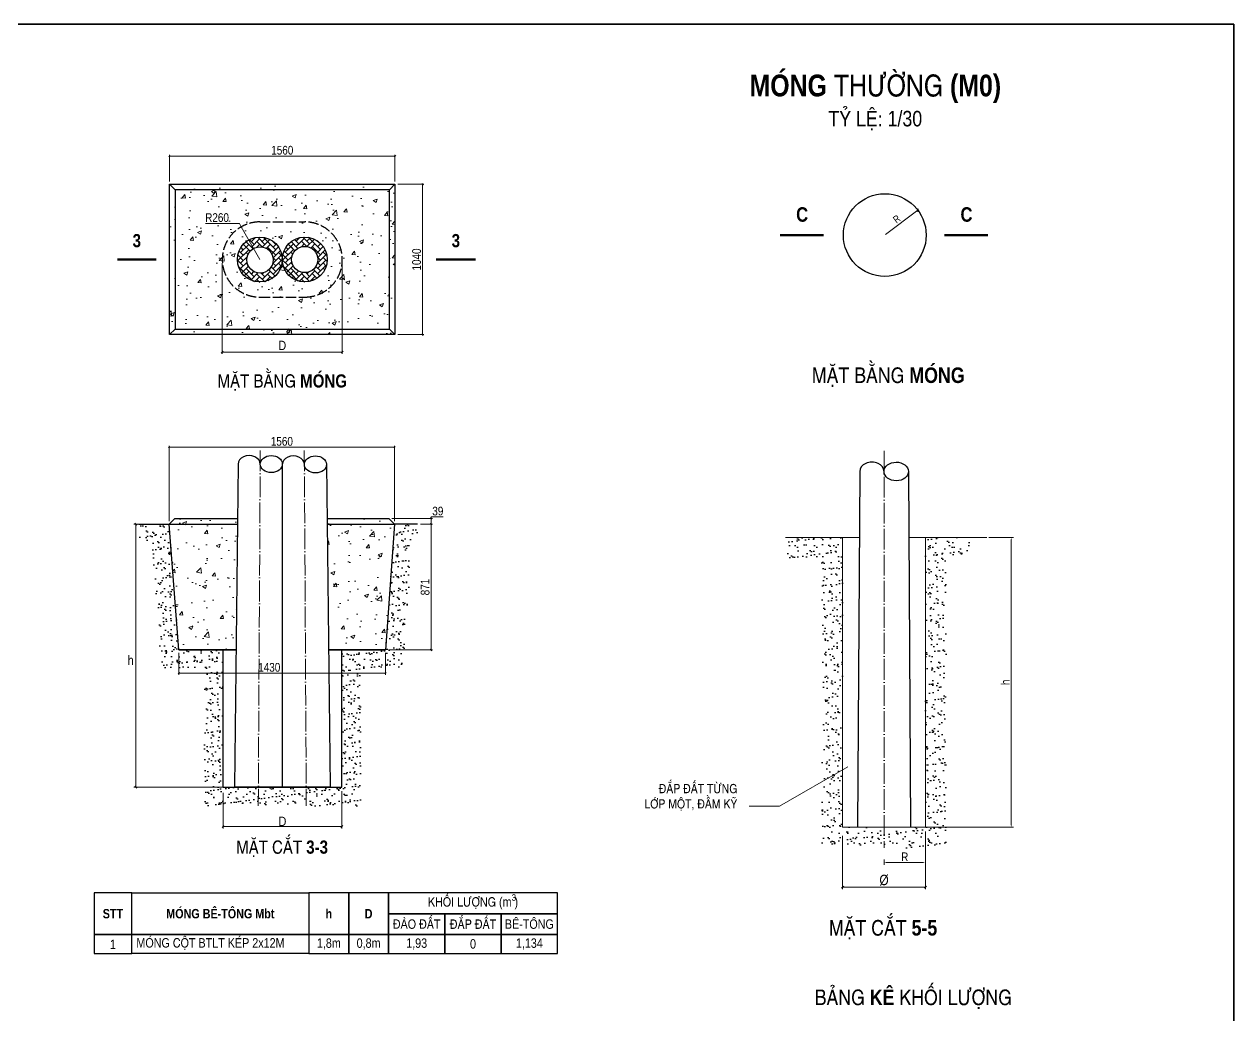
# Model space of a CAD drawing. Header units: millimetres. Extents: x -23083795 to 376618, y 113268 to 3804440.
# Drawn here: x 301778 to 310150, y 121807 to 128660 of the extents above; entities that cross this region are included whole.
import ezdxf

# ---------------------------------------------------------------- set-up
doc = ezdxf.new("R2010")
doc.units = ezdxf.units.MM
doc.header["$LTSCALE"] = 6
doc.linetypes.add('ACAD_ISO02W100', pattern=[15, 12, -3])
doc.linetypes.add('ACAD_ISO04W100', pattern=[30, 24, -3, 0, -3])
for name, color, linetype, lineweight in [('Duongchitiet', 3, 'Continuous', 25), ('Duongcoban', 4, 'Continuous', 30), ('Duongkhuat1', 3, 'ACAD_ISO02W100', 25), ('Duongkichthuoc', 1, 'Continuous', 0), ('DuongMatcat', 2, 'Continuous', 50), ('Duongtruc', 1, 'ACAD_ISO04W100', 0), ('Netcoban', 4, 'Continuous', 25), ('netlonkhungten', 32, 'Continuous', 35), ('Netvua', 3, 'Continuous', 20)]:
    doc.layers.add(name, color=color, linetype=linetype, lineweight=lineweight)
doc.styles.get("Standard").update_dxf_attribs({"font": 'VHELVCN_1.TTF', "height": 60})
doc.dimstyles.new('ISO-15', dxfattribs={"dimtxt": 2.5, "dimasz": 15, "dimexe": 15, "dimexo": 15, "dimgap": 10, "dimtad": 1, "dimtoh": 1, "dimdec": 0, "dimlfac": 0.5, "dimrnd": 1, "dimtxsty": 'Standard', "dimcen": 25, "dimclrd": 7, "dimclre": 7, "dimadec": 0, "dimazin": 0, "dimtfac": 1, "dimtdec": 0, "dimtmove": 0, "dimatfit": 3, "dimfxl": 1, "dimlwd": 0, "dimlwe": 0, "dimarcsym": 0})
doc.dimstyles.new('ISO-20', dxfattribs={"dimtxt": 35, "dimasz": 10, "dimexe": 10, "dimexo": 20, "dimgap": 10, "dimtad": 1, "dimtoh": 1, "dimdec": 0, "dimrnd": 1, "dimtxsty": 'Standard', "dimblk": 'OBLIQUE', "dimcen": 2.5, "dimclrd": 7, "dimclre": 7, "dimclrt": 7, "dimadec": 0, "dimazin": 0, "dimtfac": 1, "dimtdec": 0, "dimtmove": 0, "dimatfit": 3, "dimfxl": 1, "dimlwd": 0, "dimlwe": 0, "dimarcsym": 0})
pattern_1 = [(50, (289444.92, 128633.2), (279.7315, -24.4733), [29.25, -321.75]), (355, (289444.92, 128633.2), (-54.113, 293.355), [23.4, -257.4]), (100.4514, (289468.23, 128631.16), (225.6187, 268.8814), [24.8587, -273.4454]), (46.1842, (289444.92, 128711.2), (416.224, -64.5524), [43.875, -482.625]), (96.6356, (289479.6, 128705.8), (364.518, 379.906), [37.288, -410.168]), (351.1842, (289444.9, 128711.2), (364.518, 379.906), [35.1, -386.1]), (21, (289483.92, 128691.7), (232.7938, -157.0214), [29.25, -321.75]), (326, (289483.92, 128691.7), (94.893, 282.8085), [23.4, -257.4]), (71.4514, (289503.32, 128678.61), (327.687, 125.787), [24.8587, -273.4454]), (37.5, (289444.92, 128633.2), (4.74234, 129.8286), [0, -254.28, 0, -261.3, 0, -258.375]), (7.5, (289444.92, 128633.2), (102.5971, 153.8206), [0, -148.98, 0, -248.43, 0, -98.475]), (327.5, (289357.95, 128633.2), (208.19075, -8.7964), [0, -97.5, 0, -304.2, 0, -403.65]), (317.5, (289318.95, 128633.2), (227.4426, 39.041), [0, -126.75, 0, -202.02, 0, -286.65])]

# ---------------------------------------------------------------- blocks, each defined once
blk = doc.blocks.new('_Oblique')
at = {"color": 0, "lineweight": -2}
blk.add_line((-0.5, -0.5), (0.5, 0.5), dxfattribs=at)
blk = doc.blocks.new('*D292')
at = {"layer": 'Defpoints', "color": 0, "transparency": 16777216}
for p in [(308440.4, 125109), (308609.7, 125109), (308015.7, 123104.4)]:
    blk.add_point(p, dxfattribs=at)
at = {"layer": 'Netcoban', "color": 7, "lineweight": 0, "transparency": 16777216}
for p, q in [((308455.4, 125109), (308624.7, 125109)), ((308609.7, 123119.4), (308609.7, 125094)), ((308030.7, 123104.4), (308624.7, 123104.4))]:
    blk.add_line(p, q, dxfattribs=at)
at = {"layer": 'Netcoban', "color": 7, "transparency": 16777216}
for points in [[(308607.2, 125094), (308612.2, 125094), (308609.7, 125109)], [(308607.2, 123119.4), (308612.2, 123119.4), (308609.7, 123104.4)]]:
    blk.add_solid(points, dxfattribs=at)
at = {"layer": 'Netcoban', "color": 0, "transparency": 16777216, "insert": (308569.7, 124106.7), "char_height": 60, "attachment_point": 5, "rotation": 90}
blk.add_mtext('h', dxfattribs=at)
blk = doc.blocks.new('*D293')
at = {"layer": 'Defpoints', "color": 0, "transparency": 16777216}
for p in [(307729.3, 122896.4), (308015.7, 122896.4), (308015.7, 122859.8)]:
    blk.add_point(p, dxfattribs=at)
at = {"layer": 'Netcoban', "color": 7, "lineweight": 0, "transparency": 16777216}
for p, q in [((307729.3, 122881.4), (307729.3, 122844.8)), ((307744.3, 122859.8), (308000.7, 122859.8)), ((308015.7, 122881.4), (308015.7, 122844.8))]:
    blk.add_line(p, q, dxfattribs=at)
at = {"layer": 'Netcoban', "color": 7, "transparency": 16777216}
for points in [[(307744.3, 122862.3), (307744.3, 122857.3), (307729.3, 122859.8)], [(308000.7, 122862.3), (308000.7, 122857.3), (308015.7, 122859.8)]]:
    blk.add_solid(points, dxfattribs=at)
at = {"layer": 'Netcoban', "color": 0, "transparency": 16777216, "insert": (307872.5, 122899.8), "char_height": 60, "attachment_point": 5}
blk.add_mtext('R', dxfattribs=at)
blk = doc.blocks.new('*D178')
at = {"color": 7, "lineweight": 0, "transparency": 16777216}
for p, q in [((304364.6, 127552.1), (304544.9, 127552.1)), ((304534.9, 127552.1), (304534.9, 126512.1)), ((304364.6, 126512.1), (304544.9, 126512.1))]:
    blk.add_line(p, q, dxfattribs=at)
at = {"layer": 'Defpoints', "color": 0, "transparency": 16777216}
for p in [(304344.6, 127552.1), (304344.6, 126512.1), (304534.9, 126512.1)]:
    blk.add_point(p, dxfattribs=at)
at = {"color": 7, "lineweight": 0, "transparency": 16777216, "xscale": 10, "yscale": 10, "zscale": 10}
for p, rotation in [((304534.9, 127552.1), 90), ((304534.9, 126512.1), 270)]:
    blk.add_blockref('_Oblique', p, dxfattribs=dict(at, rotation=rotation))
at = {"color": 7, "transparency": 16777216, "insert": (304494.2, 127032.1), "char_height": 60, "attachment_point": 5, "rotation": 90}
blk.add_mtext('1040', dxfattribs=at)
blk = doc.blocks.new('*D179')
at = {"color": 7, "lineweight": 0, "transparency": 16777216}
for p, q in [((302784.6, 127572.1), (302784.6, 127757)), ((304344.6, 127572.1), (304344.6, 127757)), ((302784.6, 127747), (304344.6, 127747))]:
    blk.add_line(p, q, dxfattribs=at)
at = {"layer": 'Defpoints', "color": 0, "transparency": 16777216}
for p in [(304344.6, 127747), (302784.6, 127552.1), (304344.6, 127552.1)]:
    blk.add_point(p, dxfattribs=at)
at = {"color": 7, "lineweight": 0, "transparency": 16777216, "xscale": 10, "yscale": 10, "zscale": 10, "rotation": 180}
blk.add_blockref('_Oblique', (302784.6, 127747), dxfattribs=at)
at = {"color": 7, "lineweight": 0, "transparency": 16777216, "xscale": 10, "yscale": 10, "zscale": 10}
blk.add_blockref('_Oblique', (304344.6, 127747), dxfattribs=at)
at = {"color": 7, "transparency": 16777216, "insert": (303564.6, 127787.6), "char_height": 60, "attachment_point": 5}
blk.add_mtext('1560', dxfattribs=at)
blk = doc.blocks.new('*D180')
at = {"layer": 'Defpoints', "color": 0, "transparency": 16777216}
for p in [(303281.1, 127258.3), (303409.2, 127032.1)]:
    blk.add_point(p, dxfattribs=at)
at = {"layer": 'Duongchitiet', "color": 7, "lineweight": 0, "transparency": 16777216}
for p, q in [((303032.8, 127280.9), (303268.2, 127280.9)), ((303268.2, 127280.9), (303281.1, 127258.3)), ((303409.2, 127032.1), (303281.1, 127258.3))]:
    blk.add_line(p, q, dxfattribs=at)
at = {"layer": 'Duongchitiet', "color": 7, "lineweight": 0, "transparency": 16777216, "xscale": 10, "yscale": 10, "zscale": 10, "rotation": 299.5278409177533}
blk.add_blockref('_Oblique', (303281.1, 127258.3), dxfattribs=at)
at = {"layer": 'Duongchitiet', "color": 7, "transparency": 16777216, "insert": (303113.1, 127321.6), "char_height": 60, "attachment_point": 5}
blk.add_mtext('R260', dxfattribs=at)
blk = doc.blocks.new('*D181')
at = {"color": 7, "lineweight": 0, "transparency": 16777216}
for p, q in [((304534.3, 125201.4), (304604, 125201.4)), ((304594, 125201.4), (304594, 124330.8)), ((304299.6, 124330.8), (304604, 124330.8))]:
    blk.add_line(p, q, dxfattribs=at)
at = {"layer": 'Defpoints', "color": 0, "transparency": 16777216}
for p in [(304514.3, 125201.4), (304279.6, 124330.8), (304594, 124330.8)]:
    blk.add_point(p, dxfattribs=at)
at = {"color": 7, "lineweight": 0, "transparency": 16777216, "xscale": 10, "yscale": 10, "zscale": 10}
for p, rotation in [((304594, 125201.4), 90), ((304594, 124330.8), 270)]:
    blk.add_blockref('_Oblique', p, dxfattribs=dict(at, rotation=rotation))
at = {"color": 7, "transparency": 16777216, "insert": (304553.4, 124766.1), "char_height": 60, "attachment_point": 5, "rotation": 90}
blk.add_mtext('871', dxfattribs=at)
blk = doc.blocks.new('*D182')
at = {"color": 7, "lineweight": 0, "transparency": 16777216}
for p, q in [((302849.6, 124310.8), (302849.6, 124159.7)), ((304279.6, 124310.8), (304279.6, 124159.7)), ((302849.6, 124169.7), (304279.6, 124169.7))]:
    blk.add_line(p, q, dxfattribs=at)
at = {"layer": 'Defpoints', "color": 0, "transparency": 16777216}
for p in [(302849.6, 124330.8), (304279.6, 124330.8), (304279.6, 124169.7)]:
    blk.add_point(p, dxfattribs=at)
at = {"color": 7, "lineweight": 0, "transparency": 16777216, "xscale": 10, "yscale": 10, "zscale": 10, "rotation": 180}
blk.add_blockref('_Oblique', (302849.6, 124169.7), dxfattribs=at)
at = {"color": 7, "lineweight": 0, "transparency": 16777216, "xscale": 10, "yscale": 10, "zscale": 10}
blk.add_blockref('_Oblique', (304279.6, 124169.7), dxfattribs=at)
at = {"color": 7, "transparency": 16777216, "insert": (303474.4, 124210.3), "char_height": 60, "attachment_point": 5}
blk.add_mtext('1430', dxfattribs=at)
blk = doc.blocks.new('*D183')
at = {"color": 7, "lineweight": 0, "transparency": 16777216}
for p, q in [((304594, 125240.8), (304594, 125250.8)), ((304594, 125250.8), (304678.3, 125250.8)), ((304322.7, 125240.8), (304604, 125240.8)), ((304521.6, 125201.8), (304604, 125201.8)), ((304594, 125201.8), (304594, 125240.8))]:
    blk.add_line(p, q, dxfattribs=at)
at = {"layer": 'Defpoints', "color": 0, "transparency": 16777216}
for p in [(304302.7, 125240.8), (304501.6, 125201.8), (304594, 125240.8)]:
    blk.add_point(p, dxfattribs=at)
at = {"color": 7, "lineweight": 0, "transparency": 16777216, "xscale": 10, "yscale": 10, "zscale": 10}
for p, rotation in [((304594, 125240.8), 90), ((304594, 125201.8), 270)]:
    blk.add_blockref('_Oblique', p, dxfattribs=dict(at, rotation=rotation))
at = {"color": 7, "transparency": 16777216, "insert": (304641.1, 125291.4), "char_height": 60, "attachment_point": 5}
blk.add_mtext('39', dxfattribs=at)
blk = doc.blocks.new('*D184')
at = {"color": 7, "lineweight": 0, "transparency": 16777216}
for p, q in [((302781.7, 125221.8), (302781.7, 125743)), ((302781.7, 125733), (304341.7, 125733)), ((304341.7, 125221.8), (304341.7, 125743))]:
    blk.add_line(p, q, dxfattribs=at)
at = {"layer": 'Defpoints', "color": 0, "transparency": 16777216}
for p in [(304341.7, 125733), (302781.7, 125201.8), (304341.7, 125201.8)]:
    blk.add_point(p, dxfattribs=at)
at = {"color": 7, "lineweight": 0, "transparency": 16777216, "xscale": 10, "yscale": 10, "zscale": 10, "rotation": 180}
blk.add_blockref('_Oblique', (302781.7, 125733), dxfattribs=at)
at = {"color": 7, "lineweight": 0, "transparency": 16777216, "xscale": 10, "yscale": 10, "zscale": 10}
blk.add_blockref('_Oblique', (304341.7, 125733), dxfattribs=at)
at = {"color": 7, "transparency": 16777216, "insert": (303561.7, 125773.6), "char_height": 60, "attachment_point": 5}
blk.add_mtext('1560', dxfattribs=at)

msp = doc.modelspace()

# ---------------------------------------------------------------- hatches: boundary and pattern name
h = msp.add_hatch()
h.set_pattern_fill('AR-SAND', color=256, scale=39, style=0)
h.set_pattern_definition([(37.5, (289444.92, 128633.2), (-2.45674, 75.14613), [0, -59.28, 0, -66.3, 0, -63.375]), (7.5, (289444.92, 128633.2), (69.0213, 110.0637), [0, -31.98, 0, -53.43, 0, -20.475]), (327.5, (289396.95, 128633.2), (121.45153, 0.2207), [0, -19.5, 0, -70.2, 0, -91.65]), (317.5, (289396.95, 128633.2), (117.23894, 34.22935), [0, -9.75, 0, -46.02, 0, -52.65])])
h.paths.add_polyline_path([(302571.76472, 125071.78478), (302571.76472, 125201.78478), (302781.69512, 125201.78478), (302849.63888, 124330.78478), (303154.50619, 124330.78478), (303154.50619, 123381.06303), (303977.40379, 123381.06303), (303977.40379, 124330.78478), (304279.63888, 124330.78478), (304341.69512, 125201.78478), (304501.55591, 125201.78478), (304501.55591, 125071.78478), (304462.76253, 125071.78478), (304400.70628, 124200.78478), (304107.40379, 124200.78478), (304107.40379, 123251.06303), (303024.50619, 123251.06303), (303024.50619, 124200.78478), (302729.38481, 124200.78478), (302661.44105, 125071.78478)])
h = msp.add_hatch()
h.set_pattern_fill('AR-SAND', color=256, scale=42.955605, style=0)
h.set_pattern_definition([(37.5, (284761.78, 127702.266), (-2.70592, 82.76788), [0, -65.29252, 0, -73.02453, 0, -69.80286]), (7.5, (284761.78, 127702.27), (76.02183, 121.227), [0, -35.2236, 0, -58.84918, 0, -22.5517]), (327.5, (284708.945, 127702.266), (133.76985, 0.24309), [0, -21.4778, 0, -77.32009, 0, -100.94567]), (317.5, (284708.95, 127702.27), (129.13, 37.7011), [0, -10.7389, 0, -50.68761, 0, -57.99007])])
h.paths.add_polyline_path([(307046.86637, 125108.97205), (307442.97644, 125108.97205), (307442.97644, 123104.37715), (308015.71784, 123104.37715), (308015.71784, 125108.97205), (308317.77471, 125108.97205), (308317.77471, 124965.7867), (308158.90319, 124965.7867), (308158.90319, 122961.1918), (307299.79109, 122961.1918), (307299.79109, 124965.7867), (307046.86637, 124965.7867)])
at = {"layer": 'Duongkichthuoc'}
h = msp.add_hatch(dxfattribs=at)
h.set_pattern_fill('AR-CONC', color=256, scale=39, style=0)
h.set_pattern_definition(pattern_1)
edge = h.paths.add_edge_path()
edge.add_arc((303409.19044, 127032.06733), 155.45833, 270, 450)
edge.add_line((303409.19044, 127187.52566), (303409.19044, 127552.06733))
edge.add_line((303409.19044, 127552.06733), (303564.64877, 127552.06733))
edge.add_line((303564.64877, 127552.06733), (303564.64877, 126512.06733))
edge.add_line((303564.64877, 126512.06733), (303409.19044, 126512.06733))
edge.add_line((303409.19044, 126512.06733), (303409.19044, 126876.609))
edge = h.paths.add_edge_path()
edge.add_line((303409.19044, 126876.609), (303409.19044, 126512.06733))
edge.add_line((303409.19044, 126512.06733), (302784.64877, 126512.06733))
edge.add_line((302784.64877, 126512.06733), (302784.64877, 127552.06733))
edge.add_line((302784.64877, 127552.06733), (303409.19044, 127552.06733))
edge.add_line((303409.19044, 127552.06733), (303409.19044, 127187.52566))
edge.add_arc((303409.19044, 127032.06733), 155.45833, 450, 630)
h = msp.add_hatch(dxfattribs=at)
h.set_pattern_fill('AR-CONC', color=256, scale=39, style=0)
h.set_pattern_definition(pattern_1)
edge = h.paths.add_edge_path()
edge.add_arc((303720.1071, 127032.06733), 155.45833, 90, 270, ccw=False)
edge.add_line((303720.1071, 127187.52566), (303720.1071, 127552.06733))
edge.add_line((303720.1071, 127552.06733), (303564.64877, 127552.06733))
edge.add_line((303564.64877, 127552.06733), (303564.64877, 126512.06733))
edge.add_line((303564.64877, 126512.06733), (303720.1071, 126512.06733))
edge.add_line((303720.1071, 126512.06733), (303720.1071, 126876.609))
edge = h.paths.add_edge_path()
edge.add_line((303720.1071, 126876.609), (303720.1071, 126512.06733))
edge.add_line((303720.1071, 126512.06733), (304344.64877, 126512.06733))
edge.add_line((304344.64877, 126512.06733), (304344.64877, 127552.06733))
edge.add_line((304344.64877, 127552.06733), (303720.1071, 127552.06733))
edge.add_line((303720.1071, 127552.06733), (303720.1071, 127187.52566))
edge.add_arc((303720.1071, 127032.06733), 155.45833, -90, 90, ccw=False)
h = msp.add_hatch(dxfattribs=at)
h.set_pattern_fill('AR-CONC', color=256, scale=39, style=0)
h.set_pattern_definition(pattern_1)
h.paths.add_polyline_path([(303254.15796, 125240.78478), (302820.69512, 125240.78478), (302781.69512, 125201.78478), (302849.63888, 124330.78478), (303243.81229, 124330.78478)])
h = msp.add_hatch(dxfattribs=at)
h.set_pattern_fill('AR-CONC', color=256, scale=39, style=0)
h.set_pattern_definition(pattern_1)
h.paths.add_polyline_path([(303875.11659, 125240.78384), (304308.57944, 125240.78251), (304347.57932, 125201.78239), (304279.6329, 124330.7826), (303885.45949, 124330.78381)])

# ---------------------------------------------------------------- linework, layer by layer
for p, q in [((303369.61998, 127136.79506), (303338.79971, 127167.61532)), ((303350.94106, 127155.474), (303376.98229, 127181.51523)), ((303350.94106, 127118.11614), (303406.97786, 127174.15294)), ((303369.61998, 127174.15292), (303365.32373, 127178.44917)), ((303444.33571, 127136.79506), (303396.5574, 127184.57337)), ((303425.65679, 127155.474), (303450.31917, 127180.13639)), ((303425.65679, 127118.11614), (303477.69503, 127170.15438)), ((303519.05139, 127099.43714), (303435.18046, 127183.30807)), ((303444.33571, 127174.15292), (303435.18058, 127183.30805)), ((303678.92667, 127139.63745), (303648.10641, 127170.45772)), ((303660.24775, 127158.3164), (303686.28898, 127184.35763)), ((303660.24775, 127120.95853), (303716.28455, 127176.99533)), ((303678.92667, 127176.99532), (303674.63043, 127181.29156)), ((303753.6424, 127139.63745), (303705.86409, 127187.41577)), ((303734.96348, 127158.3164), (303759.62587, 127182.97878)), ((303734.96348, 127120.95853), (303787.00173, 127172.99678)), ((303828.35808, 127102.27954), (303744.48715, 127186.15047)), ((303753.6424, 127176.99532), (303744.48727, 127186.15045)), ((303254.96153, 127022.13661), (303332.26213, 127099.43721)), ((303294.90425, 127062.07933), (303267.08356, 127089.90002)), ((303276.22533, 127080.75827), (303332.26213, 127136.79507)), ((303276.22533, 127043.40041), (303332.26213, 127099.43721)), ((303294.90425, 127099.43719), (303280.04069, 127114.30075)), ((303342.42543, 127089.27377), (303296.40727, 127135.29194)), ((303342.42548, 127089.27382), (303313.58318, 127118.11613)), ((303362.6283, 127106.42887), (303315.96694, 127153.09023)), ((303387.32855, 127117.14576), (303406.97786, 127136.79507)), ((303424.60043, 127119.17247), (303388.29891, 127155.47399)), ((303388.87174, 127117.5433), (303388.29891, 127118.11613)), ((303454.14013, 127109.24161), (303481.69359, 127136.79507)), ((303519.05144, 127099.43719), (303463.01464, 127155.47399)), ((303519.05144, 127062.07933), (303463.01464, 127118.11613)), ((303475.48668, 127093.2303), (303481.69359, 127099.43721)), ((303491.29144, 127071.67719), (303538.47642, 127118.86218)), ((303519.05144, 127136.79506), (303495.83508, 127160.01142)), ((303500.37252, 127155.474), (303501.23555, 127156.33703)), ((303500.37252, 127118.11614), (303521.449, 127139.19261)), ((303500.37252, 127080.75827), (303538.47642, 127118.86218)), ((303500.37252, 127043.40041), (303552.16568, 127095.19357)), ((303541.5869, 127114.2596), (303537.73037, 127118.11613)), ((303564.26823, 127024.97901), (303641.56882, 127102.2796)), ((303604.21094, 127064.92172), (303576.39025, 127092.74241)), ((303585.53202, 127083.60067), (303641.56882, 127139.63747)), ((303585.53202, 127046.2428), (303641.56882, 127102.2796)), ((303604.21094, 127102.27959), (303589.34738, 127117.14315)), ((303651.73213, 127092.11617), (303605.71396, 127138.13433)), ((303651.73217, 127092.11622), (303622.88987, 127120.95852)), ((303671.93499, 127109.27127), (303625.27363, 127155.93263)), ((303696.63524, 127119.98816), (303716.28455, 127139.63747)), ((303733.90712, 127122.01487), (303697.6056, 127158.31639)), ((303698.17843, 127120.38569), (303697.6056, 127120.95852)), ((303763.44682, 127112.08401), (303791.00028, 127139.63747)), ((303828.35813, 127102.27959), (303772.32134, 127158.31639)), ((303828.35813, 127064.92172), (303772.32134, 127120.95852)), ((303784.79337, 127096.07269), (303791.00028, 127102.2796)), ((303800.59813, 127074.51959), (303847.78312, 127121.70457)), ((303828.35813, 127139.63745), (303805.14177, 127162.85382)), ((303809.67921, 127158.3164), (303810.54224, 127159.17943)), ((303809.67921, 127120.95853), (303830.75569, 127142.03501)), ((303809.67921, 127083.60067), (303847.78312, 127121.70457)), ((303809.67921, 127046.2428), (303861.47237, 127098.03596)), ((303850.89359, 127117.102), (303847.03707, 127120.95852)), ((303294.90425, 126987.3636), (303254.81042, 127027.45742)), ((303254.96153, 127022.13661), (303257.5464, 127024.72147)), ((303294.90425, 127024.72146), (303258.16693, 127061.45878)), ((303276.22533, 127006.04254), (303322.87958, 127052.6968)), ((303276.22533, 126968.68468), (303321.1502, 127013.60955)), ((303327.80245, 127066.53899), (303313.58318, 127080.75826)), ((303320.12145, 127036.86212), (303313.58318, 127043.40039)), ((303327.87435, 126991.75136), (303313.58318, 127006.04253)), ((303519.05144, 126987.3636), (303499.11877, 127007.29626)), ((303500.37252, 127006.04254), (303556.40932, 127062.07934)), ((303500.37252, 126968.68468), (303556.40932, 127024.72147)), ((303519.05144, 127024.72146), (303500.74795, 127043.02496)), ((303564.88353, 127053.60511), (303537.73037, 127080.75826)), ((303566.14885, 127014.98192), (303537.73037, 127043.40039)), ((303560.02464, 126983.74826), (303537.73037, 127006.04253)), ((303604.21094, 126990.20599), (303564.11712, 127030.29982)), ((303564.26823, 127024.97901), (303566.85309, 127027.56387)), ((303604.21094, 127027.56386), (303567.47362, 127064.30118)), ((303585.53202, 127008.88494), (303632.18628, 127055.53919)), ((303585.53202, 126971.52707), (303630.45689, 127016.45195)), ((303637.10914, 127069.38139), (303622.88987, 127083.60066)), ((303629.42815, 127039.70452), (303622.88987, 127046.24279)), ((303637.18104, 126994.59375), (303622.88987, 127008.88492)), ((303828.35813, 126990.20599), (303808.42547, 127010.13866)), ((303809.67921, 127008.88494), (303865.71601, 127064.92174)), ((303809.67921, 126971.52707), (303865.71601, 127027.56387)), ((303828.35813, 127027.56386), (303810.05464, 127045.86735)), ((303874.19022, 127056.4475), (303847.03707, 127083.60066)), ((303875.45554, 127017.82432), (303847.03707, 127046.24279)), ((303869.33134, 126986.59065), (303847.03707, 127008.88492)), ((303294.90425, 126950.00573), (303261.75973, 126983.15024)), ((303364.72557, 126880.1843), (303261.75978, 126983.1501)), ((303283.68831, 126938.78979), (303332.26213, 126987.36361)), ((303300.83273, 126918.57635), (303332.26213, 126950.00574)), ((303369.61998, 126912.64787), (303313.58318, 126968.68466)), ((303364.72572, 126880.18426), (303313.58318, 126931.3268)), ((303350.94106, 126931.32681), (303368.34815, 126948.7339)), ((303350.94106, 126893.96895), (303396.35147, 126939.37936)), ((303443.03426, 126876.59145), (303388.29891, 126931.3268)), ((303444.33571, 126912.64787), (303418.4376, 126938.54598)), ((303425.65679, 126893.96895), (303481.69359, 126950.00574)), ((303425.65679, 126931.32681), (303436.15984, 126941.82986)), ((303495.87623, 126898.46521), (303463.01464, 126931.3268)), ((303516.86741, 126914.83179), (303470.84925, 126960.84996)), ((303516.86747, 126914.83184), (303470.8493, 126960.85001)), ((303519.05144, 126950.00573), (303488.00435, 126981.05283)), ((303500.37252, 126931.32681), (303556.40932, 126987.36361)), ((303549.1908, 126957.22424), (303537.73037, 126968.68466)), ((303604.21094, 126952.84813), (303571.06643, 126985.99264)), ((303674.03227, 126883.0267), (303571.06647, 126985.99249)), ((303592.995, 126941.63219), (303641.56882, 126990.206)), ((303610.13942, 126921.41874), (303641.56882, 126952.84814)), ((303678.92667, 126915.49026), (303622.88987, 126971.52706)), ((303674.03241, 126883.02665), (303622.88987, 126934.16919)), ((303660.24775, 126934.16921), (303677.65485, 126951.5763)), ((303660.24775, 126896.81134), (303705.65816, 126942.22175)), ((303752.34095, 126879.43385), (303697.6056, 126934.16919)), ((303753.6424, 126915.49026), (303727.74429, 126941.38837)), ((303734.96348, 126896.81134), (303791.00028, 126952.84814)), ((303734.96348, 126934.16921), (303745.46653, 126944.67225)), ((303805.18292, 126901.30761), (303772.32134, 126934.16919)), ((303826.17411, 126917.67419), (303780.15594, 126963.69235)), ((303826.17416, 126917.67424), (303780.15599, 126963.6924)), ((303828.35813, 126952.84813), (303797.31104, 126983.89522)), ((303809.67921, 126934.16921), (303865.71601, 126990.206)), ((303858.49749, 126960.06663), (303847.03707, 126971.52706)), ((303321.16317, 126901.54892), (303332.26213, 126912.64788)), ((303321.16317, 126901.54892), (303332.26213, 126912.64788)), ((303372.36413, 126878.03415), (303406.97786, 126912.64788)), ((303409.0329, 126873.23495), (303388.29891, 126893.96893)), ((303405.01991, 126873.33207), (303406.97786, 126875.29001)), ((303446.3829, 126877.33719), (303481.69359, 126912.64788)), ((303471.47549, 126885.50808), (303463.01464, 126893.96893)), ((303630.46986, 126904.39131), (303641.56882, 126915.49027)), ((303630.46986, 126904.39131), (303641.56882, 126915.49027)), ((303681.67082, 126880.87655), (303716.28455, 126915.49027)), ((303718.33959, 126876.07734), (303697.6056, 126896.81133)), ((303714.3266, 126876.17446), (303716.28455, 126878.13241)), ((303755.68959, 126880.17959), (303791.00028, 126915.49027)), ((303780.78219, 126888.35048), (303772.32134, 126896.81133))]:
    msp.add_line(p, q)
at = {"color": 1, "lineweight": 0}
for p, q in [((303149.19044, 127006.06733), (303149.19044, 126378.30178)), ((303980.1071, 127006.06733), (303980.1071, 126378.30178)), ((303149.19044, 126391.30178), (303980.1071, 126391.30178)), ((308317.77471, 125108.97205, 3.50389), (308440.40438, 125108.97205, 3.50389)), ((308015.71784, 123075.74008, 3.50389), (308015.71784, 122806.30869, 3.50389)), ((307442.97644, 123044.54028, 3.50389), (307442.97644, 122675.01349, 3.50389)), ((308015.71784, 123044.54028, 3.50389), (308015.71784, 122675.01349, 3.50389)), ((307442.97644, 122689.33202, 3.50389), (308015.71784, 122689.33202, 3.50389))]:
    msp.add_line(p, q, dxfattribs=at)
at = {"layer": 'Duongchitiet'}
for p, q in [((302823.64877, 127513.06733), (302784.64877, 127552.06733)), ((304305.64877, 127513.06733), (304344.64877, 127552.06733)), ((302823.64877, 126551.06733), (302784.64877, 126512.06733)), ((304305.64877, 126551.06733), (304344.64877, 126512.06733)), ((302571.76472, 125201.78478), (302781.69512, 125201.78478)), ((302781.69512, 125201.78478), (303253.71674, 125201.78478)), ((303875.55312, 125201.78478), (304341.69512, 125201.78478)), ((304501.55591, 125201.78478), (304341.69512, 125201.78478)), ((303154.50619, 123381.06303), (303154.50619, 124330.78478)), ((303977.40379, 123381.06303), (303977.40379, 124330.78478)), ((303154.50619, 123381.06303), (303977.40379, 123381.06303))]:
    msp.add_line(p, q, dxfattribs=at)
at = {"layer": 'Duongchitiet', "color": 1, "lineweight": 0}
for p, q in [((302571.46885, 125201.78478), (302538.25776, 125201.78478)), ((302551.25776, 125201.78478), (302551.25776, 123381.06303)), ((303154.21032, 123381.06303), (302538.25776, 123381.06303)), ((303154.50619, 123342.70388), (303154.50619, 123095.86193)), ((303977.40379, 123355.06303), (303977.40379, 123095.86193)), ((303154.50619, 123108.86193), (303977.40379, 123108.86193))]:
    msp.add_line(p, q, dxfattribs=at)
at = {"layer": 'Duongchitiet'}
for points in [[(302823.64877, 126551.06733), (304305.64877, 126551.06733), (304305.64877, 127513.06733), (302823.64877, 127513.06733)], [(302262.34994, 122361.92572), (302522.34994, 122361.92572), (302522.34994, 122650.21835), (302262.34994, 122650.21835)], [(302522.34994, 122650.21835), (303749.14089, 122650.21835), (303749.14089, 122361.92572), (302522.34994, 122361.92572)], [(303749.14089, 122361.92572), (304024.3526, 122361.92572), (304024.3526, 122650.21835), (303749.14089, 122650.21835)], [(304024.3526, 122361.92572), (304299.5643, 122361.92572), (304299.5643, 122650.21835), (304024.3526, 122650.21835)], [(304299.5643, 122506.07204), (305469.5643, 122506.07204), (305469.5643, 122650.21835), (304299.5643, 122650.21835)], [(304299.5643, 122361.92572), (304689.5643, 122361.92572), (304689.5643, 122506.07204), (304299.5643, 122506.07204)], [(304689.5643, 122361.92572), (305079.5643, 122361.92572), (305079.5643, 122506.07204), (304689.5643, 122506.07204)], [(305079.5643, 122361.92572), (305469.5643, 122361.92572), (305469.5643, 122506.07204), (305079.5643, 122506.07204)], [(302262.34994, 122231.92572), (302522.34994, 122231.92572), (302522.34994, 122361.92572), (302262.34994, 122361.92572)], [(302522.34994, 122361.92572), (303749.14089, 122361.92572), (303749.14089, 122231.92572), (302522.34994, 122231.92572)], [(303749.14089, 122231.92572), (304024.3526, 122231.92572), (304024.3526, 122361.92572), (303749.14089, 122361.92572)], [(304024.3526, 122231.92572), (304299.5643, 122231.92572), (304299.5643, 122361.92572), (304024.3526, 122361.92572)], [(304299.5643, 122231.92572), (304689.5643, 122231.92572), (304689.5643, 122361.92572), (304299.5643, 122361.92572)], [(304689.5643, 122231.92572), (305079.5643, 122231.92572), (305079.5643, 122361.92572), (304689.5643, 122361.92572)], [(305079.5643, 122231.92572), (305469.5643, 122231.92572), (305469.5643, 122361.92572), (305079.5643, 122361.92572)]]:
    msp.add_lwpolyline(points, close=True, dxfattribs=at)
at = {"layer": 'Duongcoban'}
for p, q in [((303258.40905, 125616.54032), (303233.13935, 123382.93873)), ((303564.62719, 125616.54032), (303564.63888, 123381.06298)), ((303564.64197, 125616.54032), (303564.63404, 123381.06303)), ((303870.86011, 125616.54032), (303896.13357, 123382.93923)), ((302781.69512, 125201.78478), (302820.69512, 125240.78478)), ((302849.63888, 124330.78478), (302781.69512, 125201.78478)), ((302820.69512, 125240.78478), (303254.15796, 125240.78478)), ((303875.11183, 125240.78478), (304302.69512, 125240.78478)), ((304341.69512, 125201.78478), (304279.63888, 124330.78478)), ((304302.69512, 125240.78478), (304341.69512, 125201.78478)), ((303243.86274, 124330.78478), (302849.63888, 124330.78478)), ((302849.63888, 124330.78478), (303243.86274, 124330.78478)), ((303885.40858, 124330.78478), (304279.63888, 124330.78478)), ((304279.63888, 124330.78478), (303885.40858, 124330.78478)), ((303564.63404, 123381.06303), (303233.13935, 123382.93873)), ((303896.13357, 123382.93923), (303564.63888, 123381.06298))]:
    msp.add_line(p, q, dxfattribs=at)
msp.add_lwpolyline([(302784.64877, 127552.06733), (304344.64877, 127552.06733), (304344.64877, 126512.06733), (302784.64877, 126512.06733)], close=True, dxfattribs=at)
for centre, radius in [((303409.19044, 127032.06733), 155.45833), ((303720.1071, 127032.06733), 155.45833), ((303410.80041, 127029.22493), 91), ((303720.1071, 127032.06733), 91)]:
    msp.add_circle(centre, radius, dxfattribs=at)
for centre in [(303334.96489, 125616.97322), (303641.20461, 125614.61217)]:
    msp.add_ellipse(centre, major_axis=(-76.55584, -0.43291), ratio=0.7664588397, start_param=3.1268373686, end_param=6.2831853072, dxfattribs=at)
for centre in [(303488.08147, 125616.97322), (303794.32119, 125614.61217)]:
    msp.add_ellipse(centre, major_axis=(-76.55584, -0.43291), ratio=0.7664588397, dxfattribs=at)
at = {"layer": 'Duongkhuat1'}
for p, q in [((303409.19044, 127292.06733), (303720.1071, 127292.06733)), ((303409.19044, 126772.06733), (303720.1071, 126772.06733))]:
    msp.add_line(p, q, dxfattribs=at)
for centre, start, end in [((303409.19044, 127032.06733), 90, 270), ((303720.1071, 127032.06733), 270, 90)]:
    msp.add_arc(centre, 260, start, end, dxfattribs=at)
at = {"layer": 'DuongMatcat'}
for p, q in [((307011.13788, 127200.75319, 3.50389), (307310.11709, 127200.75319, 3.50389)), ((308148.39292, 127200.75319, 3.50389), (308447.37213, 127200.75319, 3.50389)), ((302423.38482, 127032.06733), (302691.71054, 127032.06733)), ((304630.0527, 127032.06733), (304901.50014, 127032.06733))]:
    msp.add_line(p, q, dxfattribs=at)
at = {"layer": 'Duongtruc'}
for p, q in [((303412.21029, 125711.36332), (303398.29445, 123252.00007)), ((303717.09532, 125711.35066), (303730.80688, 123251.98626)), ((307729.34175, 125709.23441, 3.50389), (307729.34714, 122961.1918, 3.50389))]:
    msp.add_line(p, q, dxfattribs=at)
at = {"layer": 'Netcoban'}
for p, q in [((307560.70059, 125565.09543, 3.50389), (307546.78582, 123104.37715, 3.50389)), ((307897.99369, 125565.09543, 3.50389), (307911.90846, 123104.37715, 3.50389))]:
    msp.add_line(p, q, dxfattribs=at)
msp.add_circle((307734.7045, 127200.75319, 3.50389), 286.3707, dxfattribs=at)
msp.add_ellipse((307645.02117, 125565.57224, 3.50389), major_axis=(-84.32058, -0.47681), ratio=0.7664588397, start_param=3.1268373686, end_param=6.2831853072, dxfattribs=at)
msp.add_ellipse((307813.66772, 125565.57224, 3.50389), major_axis=(-84.32058, -0.47681), ratio=0.7664588397, dxfattribs=at)
at = {"layer": 'netlonkhungten'}
msp.add_lwpolyline([(290303.95978, 128659.81248), (310150.10347, 128659.81248), (310150.10347, 114283.45961), (290303.95978, 114283.45961)], close=True, dxfattribs=at)
at = {"layer": 'Netvua', "color": 1, "lineweight": 0}
msp.add_line((307739.6287, 127204.43891, 3.50389), (307963.96696, 127372.35418, 3.50389), dxfattribs=at)
at = {"layer": 'Netvua'}
for p, q in [((307558.12133, 125108.97205, 3.50389), (307046.86637, 125108.97205, 3.50389)), ((307442.97644, 123104.37715, 3.50389), (307442.97644, 125108.97205, 3.50389)), ((308409.95883, 125108.97205, 3.50389), (307900.57295, 125108.97205, 3.50389)), ((308015.71784, 125108.97205, 3.50389), (308015.71784, 123104.37715, 3.50389)), ((308015.71784, 123104.37715, 3.50389), (307442.97644, 123104.37715, 3.50389))]:
    msp.add_line(p, q, dxfattribs=at)

# ---------------------------------------------------------------- block references
at = {"color": 1, "lineweight": 0, "rotation": 180}
for p, xscale, yscale, zscale in [((303149.19044, 126391.30178), 13, 13, 13), ((307442.97644, 122689.33202, 3.50389), 14.31853500002762, 14.31853499999852, 14.318535)]:
    msp.add_blockref('_Oblique', p, dxfattribs=dict(at, xscale=xscale, yscale=yscale, zscale=zscale))
at = {"color": 1, "lineweight": 0}
for p, xscale, yscale, zscale in [((303980.1071, 126391.30178), 13, 13, 13), ((308015.71784, 122689.33202, 3.50389), 14.31853500002762, 14.31853499999852, 14.318535)]:
    msp.add_blockref('_Oblique', p, dxfattribs=dict(at, xscale=xscale, yscale=yscale, zscale=zscale))
at = {"layer": 'Duongchitiet', "color": 1, "lineweight": 0, "xscale": 13, "yscale": 13, "zscale": 13}
for p, rotation in [((302551.25776, 125201.78478), 90), ((302551.25776, 123381.06303), 270), ((303154.50619, 123108.86193), 180)]:
    msp.add_blockref('_Oblique', p, dxfattribs=dict(at, rotation=rotation))
msp.add_blockref('_Oblique', (303977.40379, 123108.86193), dxfattribs=at)
at = {"layer": 'Netvua', "color": 1, "lineweight": 0, "xscale": 14.31853500001059, "yscale": 14.31853499999852, "zscale": 14.318535, "rotation": 36.81453918608969}
msp.add_blockref('_Oblique', (307963.96696, 127372.35418, 3.50389), dxfattribs=at)

# ---------------------------------------------------------------- texts
for s, insert, char_height, width, attachment_point in [('{\\fVNI-Helve-Condense|b1|i0|c0|p2;MOÙNG THÖÔØNG (M0)\\P\\fVNI-Helve-Condense|b0|i0|c0|p2;\\H0.7143x;TYÛ LEÄ: 1/30}', (307669.02537, 128118.49192), 150.3446175, 2472.268322, 5), ('{\\fVNI-Helve-Condense|b1|i0|c0|p2;3}', (302557.54768, 127162.06733), 91, 252.6238, 5), ('{\\fVNI-Helve-Condense|b1|i0|c0|p2;3}', (304765.77642, 127162.06733), 91, 252.6238, 5), ('{\\fVNI-Helve-Condense|b1|i0|c0|p2;MAËT BAÈNG MOÙNG}', (307758.5052, 126217.94938, 3.50389), 107.3890125, 1368.1970162, 5), ('{\\fVNI-Helve-Condense|b1|i0|c0|p2;MAËT BAÈNG MOÙNG}', (303564.64877, 126180.57683), 91, 1242.2053591, 5), ('h', (302494.74326, 124291.42391), 65, 352.85848, 1), ('{\\fVNI-Helve-Condense|b1|i0|c0|p2;MAËT CAÉT 3-3}', (303563.20165, 122955.67844), 91, 1082.31305, 5), ('{\\fVNI-Helve-Condense|b1|i0|c0|p2;KHOÁI LÖÔÏNG }(m )', (304884.5643, 122578.1452), 65, 706.53089, 5), ('3', (305153.06492, 122594.72738), 45.5, 48.75, 7), ('{\\fVNI-Helve-Condense|b1|i0|c0|p2;STT}', (302392.34994, 122506.07204), 65, 259.75157, 5), ('{\\fVNI-Helve-Condense|b1|i0|c0|p2;MOÙNG BEÂ-TOÂNG Mbt}', (303135.74541, 122506.07204), 65, 1025.19547, 5), ('{\\fVNI-Helve-Condense|b1|i0|c0|p2;h}', (303886.74674, 122506.07204), 65, 183.98939, 5), ('{\\fVNI-Helve-Condense|b1|i0|c0|p2;D}', (304161.95845, 122506.07204), 65, 183.98939, 5), ('ÑAØO ÑAÁT', (304494.5643, 122433.99888), 65, 384.49463, 5), ('ÑAÉP ÑAÁT', (304884.5643, 122433.99888), 65, 384.49463, 5), ('BEÂ-TOÂNG', (305274.5643, 122433.99888), 65, 384.49463, 5), ('{\\fVNI-Helve-Condense|b1|i0|c0|p2;MAËT CAÉT 5-5}', (307722.59512, 122395.35001, 3.50389), 107.3890125, 868.1992151, 5), ('1', (302392.34994, 122293.97906), 65, 195, 5), ('MOÙNG COÄT BTLT KEÙP 2x12M', (302554.84994, 122296.52637), 65, 1191.12019, 4), ('1,8m', (303886.74674, 122296.92572), 65, 275.21169, 5), ('0,8m', (304161.95845, 122296.92572), 65, 275.21169, 5), ('1,93', (304494.5643, 122296.92572), 65, 390, 5), ('0', (304884.5643, 122296.92572), 65, 390, 5), ('1,134', (305274.5643, 122296.92572), 65, 390, 5), ('{\\fVNI-Helve-Condense|b1|i0|c0|p2;BAÛNG KEÂ KHOÁI LÖÔÏNG}', (307931.90616, 121914.30895), 107.3890125, 3319.1601251, 5)]:
    msp.add_mtext(s, dxfattribs=dict(insert=insert, char_height=char_height, width=width, attachment_point=attachment_point))
at = {"color": 7, "attachment_point": 5}
for s, insert, char_height in [('D', (303564.64877, 126437.49511), 65), ('{\\fVNI-Helve-Condense|b0|i0|c0|p0;Þ}', (307729.34714, 122738.29033, 3.50389), 71.592675)]:
    msp.add_mtext(s, dxfattribs=dict(at, insert=insert, char_height=char_height))
at = {"layer": 'Duongchitiet', "color": 7, "insert": (306714.47607, 123218.41481, 3.50389), "char_height": 63.3953137, "width": 821.9805584, "attachment_point": 9}
msp.add_mtext('ÑAÉP ÑAÁT TÖØNG \\PLÔÙP MOÄT, ÑAÀM KYÕ', dxfattribs=at)
at = {"layer": 'Duongchitiet', "color": 7, "insert": (303565.95499, 123145.09726), "char_height": 65, "attachment_point": 5}
msp.add_mtext('{\\fVNI-Helve-Condense|b0|i0|c0|p0;D}', dxfattribs=at)
at = {"layer": 'Netcoban', "char_height": 100.229745, "width": 150.0845929, "attachment_point": 5}
for insert in [(307162.41062, 127342.74011, 3.50389), (308299.66566, 127342.74011, 3.50389)]:
    msp.add_mtext('{\\fVNI-Helve-Condense|b1|i0|c0|p2;C}', dxfattribs=dict(at, insert=insert))
at = {"layer": 'Netvua', "color": 7, "insert": (307817.02169, 127312.21896, 3.50389), "char_height": 50.11487, "attachment_point": 5, "rotation": 37}
msp.add_mtext('R', dxfattribs=at)

# ---------------------------------------------------------------- dimensions: what is measured, and where the dimension line sits
dim = msp.add_linear_dim(base=(304344.64877, 127746.95617), p1=(302784.64877, 127552.06733), p2=(304344.64877, 127552.06733), text='1560', dimstyle='ISO-20')
dim.commit()
dim.dimension.update_dxf_attribs({"geometry": '*D179', "text_midpoint": (303564.64877, 127787.59617)})
for base, p1, p2, picture, middle in [((304534.88472, 126512.06733), (304344.64877, 127552.06733), (304344.64877, 126512.06733), '*D178', (304494.24472, 127032.06733)), ((304594.02712, 125240.78478), (304501.55591, 125201.78478), (304302.69512, 125240.78478), '*D183', (304641.14712, 125291.42478)), ((304594.02712, 124330.78478), (304514.31834, 125201.41847), (304279.63888, 124330.78478), '*D181', (304553.38712, 124766.10163))]:
    dim = msp.add_linear_dim(base=base, p1=p1, p2=p2, angle=90, dimstyle='ISO-20')
    dim.commit()
    dim.dimension.update_dxf_attribs({"geometry": picture, "text_midpoint": middle})
dim = msp.add_linear_dim(base=(304341.69512, 125732.97223), p1=(302781.69512, 125201.78478), p2=(304341.69512, 125201.78478), dimstyle='ISO-20')
dim.commit()
dim.dimension.update_dxf_attribs({"geometry": '*D184', "text_midpoint": (303561.69512, 125773.61223)})
dim = msp.add_linear_dim(base=(304279.63888, 124169.66289), p1=(302849.63888, 124330.78478), p2=(304279.63888, 124330.78478), dimstyle='ISO-20')
dim.commit()
dim.dimension.update_dxf_attribs({"geometry": '*D182', "text_midpoint": (303474.42756, 124169.66289), "dimtype": 160})
at = {"layer": 'Duongchitiet'}
dim = msp.add_radius_dim(center=(303409.19044, 127032.06733), mpoint=(303281.05037, 127258.29757), dimstyle='ISO-20', dxfattribs=at)
dim.commit()
dim.dimension.update_dxf_attribs({"geometry": '*D180', "text_midpoint": (303113.05937, 127280.9206), "dimtype": 164})
at = {"layer": 'Netcoban'}
dim = msp.add_linear_dim(base=(308609.72659, 125108.97205, 3.50389), p1=(308015.71784, 123104.37715, 3.50389), p2=(308440.40438, 125108.97205, 3.50389), angle=90, text='h', dimstyle='ISO-15', dxfattribs=at)
dim.commit()
dim.dimension.update_dxf_attribs({"geometry": '*D292', "text_midpoint": (308609.72659, 124106.6746, 3.50389), "dimtype": 160})
dim = msp.add_linear_dim(base=(308015.71784, 122859.77688, 3.50389), p1=(307729.34175, 122896.39777, 3.50389), p2=(308015.71784, 122896.39777, 3.50389), text='R', dimstyle='ISO-15', dxfattribs=at)
dim.commit()
dim.dimension.update_dxf_attribs({"geometry": '*D293', "text_midpoint": (307872.52979, 122899.77688, 3.50389)})

# ---------------------------------------------------------------- leaders
at = {"layer": 'Duongchitiet', "annotation_type": 0, "has_hookline": 1, "hookline_direction": 1, "text_width": 656.09923}
msp.add_leader([(307478.16044, 123522.71485, 3.50389), (307005.99925, 123250.11246, 3.50389), (306796.68847, 123250.11246, 3.50389)], dimstyle='ISO-20', override={"dimgap": 10, "dimtad": 0}, dxfattribs=at)

doc.saveas('drawing.dxf')
